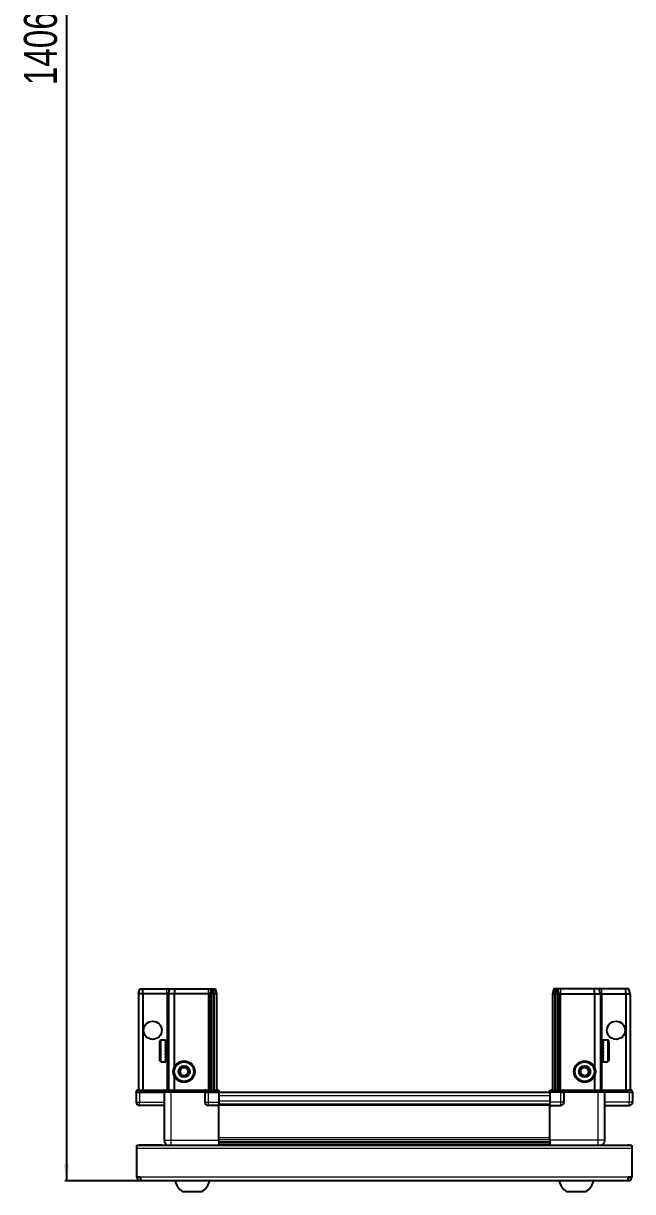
# Model space of a CAD drawing. Header units: millimetres. Extents: x 1014 to 3408, y -1258 to 1224.
# Drawn here: x 1070 to 1438, y -1258 to -552 of the extents above; entities that cross this region are included whole.
import ezdxf

# ---------------------------------------------------------------- set-up
doc = ezdxf.new("R2010")
doc.units = ezdxf.units.MM
doc.layers.add('FORMAT', color=7, linetype='Continuous')
doc.styles.add('SLDTEXTSTYLE0', font='TXT', dxfattribs={"width": 0.75})
doc.dimstyles.new('SLDDIMSTYLE0', dxfattribs={"dimtxt": 20, "dimasz": 10, "dimexe": 0, "dimexo": 0.0625, "dimgap": 5, "dimtad": 2, "dimdec": 1, "dimrnd": 1e-09, "dimzin": 12, "dimdsep": 46, "dimtxsty": 'SLDTEXTSTYLE0', "dimsah": 1, "dimcen": 0.09, "dimadec": 0, "dimazin": 3, "dimtfac": 1, "dimtofl": 0, "dimtmove": 0, "dimatfit": 3, "dimfxl": 0, "dimfrac": 2, "dimtolj": 1, "dimtzin": 12, "dimarcsym": 0})

# ---------------------------------------------------------------- blocks, each defined once
blk = doc.blocks.new('_D_8')
at = {"layer": 'FORMAT'}
for p, q in [((1140.25, 154.84), (1095.15, 154.84)), ((1096.15, 154.84), (1096.15, -1251.86)), ((1140.75, -1251.86), (1095.15, -1251.86))]:
    blk.add_line(p, q, dxfattribs=at)
for points in [[(1096.15, 154.84), (1094.62, 144.84), (1097.69, 144.84)], [(1096.15, -1251.86), (1097.69, -1241.86), (1094.62, -1241.86)]]:
    blk.add_solid(points, dxfattribs=at)
at = {"layer": 'FORMAT', "insert": (1070.37, -589.15), "char_height": 20, "attachment_point": 1, "rotation": 90, "style": 'SLDTEXTSTYLE0'}
blk.add_mtext('1406,7', dxfattribs=at)

msp = doc.modelspace()

# ---------------------------------------------------------------- linework, layer by layer
at = {"color": 7, "linetype": 'Continuous', "lineweight": 25}
for p, q in [((1139.66, -1138.86), (1140.46, -1135.86)), ((1140.46, -1135.86), (1142.31, -1135.86)), ((1142.16, -1138.86), (1142.31, -1135.86)), ((1142.31, -1135.86), (1156.66, -1135.86)), ((1156.66, -1135.86), (1158.46, -1135.86)), ((1157.66, -1138.86), (1158.46, -1135.86)), ((1158.46, -1135.86), (1161.49, -1135.86)), ((1161.49, -1135.86), (1161.16, -1138.86)), ((1161.49, -1135.86), (1181.66, -1135.86)), ((1181.66, -1135.86), (1183.46, -1135.86)), ((1183.46, -1135.86), (1182.66, -1138.86)), ((1183.46, -1135.86), (1184.2, -1135.86)), ((1184.2, -1135.86), (1183.66, -1138.86)), ((1184.2, -1135.86), (1184.7, -1135.86)), ((1184.7, -1135.86), (1185.16, -1138.86)), ((1184.7, -1135.86), (1185.85, -1135.86)), ((1185.85, -1135.86), (1186.66, -1138.86)), ((1390.46, -1135.86), (1389.66, -1138.86)), ((1391.61, -1135.86), (1390.46, -1135.86)), ((1391.61, -1135.86), (1391.16, -1138.86)), ((1392.11, -1135.86), (1391.61, -1135.86)), ((1392.11, -1135.86), (1392.66, -1138.86)), ((1392.85, -1135.86), (1392.11, -1135.86)), ((1392.85, -1135.86), (1393.66, -1138.86)), ((1394.66, -1135.86), (1392.85, -1135.86)), ((1414.82, -1135.86), (1394.66, -1135.86)), ((1414.82, -1135.86), (1415.16, -1138.86)), ((1417.85, -1135.86), (1414.82, -1135.86)), ((1418.66, -1138.86), (1417.85, -1135.86)), ((1419.66, -1135.86), (1417.85, -1135.86)), ((1434, -1135.86), (1419.66, -1135.86)), ((1434.16, -1138.86), (1434, -1135.86)), ((1435.85, -1135.86), (1434, -1135.86)), ((1436.66, -1138.86), (1435.85, -1135.86)), ((1139.66, -1138.86), (1139.66, -1197.16)), ((1142.16, -1138.86), (1139.66, -1138.86)), ((1142.16, -1138.86), (1142.16, -1197.16)), ((1156.66, -1138.86), (1142.16, -1138.86)), ((1157.66, -1138.86), (1156.66, -1138.86)), ((1161.16, -1138.86), (1157.66, -1138.86)), ((1157.66, -1138.86), (1157.66, -1197.16)), ((1181.66, -1138.86), (1161.16, -1138.86)), ((1161.16, -1138.86), (1161.16, -1183.36)), ((1182.66, -1138.86), (1181.66, -1138.86)), ((1183.66, -1138.86), (1182.66, -1138.86)), ((1182.66, -1138.86), (1182.66, -1197.16)), ((1185.16, -1138.86), (1183.66, -1138.86)), ((1183.66, -1138.86), (1183.66, -1197.16)), ((1185.16, -1138.86), (1185.16, -1197.16)), ((1186.66, -1138.86), (1185.16, -1138.86)), ((1186.66, -1138.86), (1186.66, -1197.16)), ((1389.66, -1138.86), (1391.16, -1138.86)), ((1389.66, -1138.86), (1389.66, -1197.16)), ((1391.16, -1138.86), (1392.66, -1138.86)), ((1391.16, -1138.86), (1391.16, -1197.16)), ((1392.66, -1138.86), (1393.66, -1138.86)), ((1392.66, -1138.86), (1392.66, -1197.16)), ((1393.66, -1138.86), (1393.66, -1197.16)), ((1393.66, -1138.86), (1394.66, -1138.86)), ((1394.66, -1138.86), (1415.16, -1138.86)), ((1415.16, -1138.86), (1415.16, -1183.36)), ((1415.16, -1138.86), (1418.66, -1138.86)), ((1418.66, -1138.86), (1418.66, -1197.16)), ((1418.66, -1138.86), (1419.66, -1138.86)), ((1419.66, -1138.86), (1434.16, -1138.86)), ((1434.16, -1138.86), (1434.16, -1197.16)), ((1434.16, -1138.86), (1436.66, -1138.86)), ((1436.66, -1138.86), (1436.66, -1197.16)), ((1152.46, -1179.06), (1152.46, -1167.66)), ((1155.66, -1166.86), (1153.26, -1166.86)), ((1155.66, -1166.86), (1155.66, -1166.87)), ((1155.66, -1166.87), (1156.16, -1166.87)), ((1155.66, -1167.06), (1156.16, -1167.06)), ((1155.66, -1167.06), (1155.66, -1167.28)), ((1155.66, -1167.28), (1156.16, -1167.28)), ((1155.66, -1167.85), (1156.16, -1167.85)), ((1155.66, -1167.85), (1155.66, -1168.28)), ((1155.66, -1168.28), (1156.16, -1168.28)), ((1155.66, -1169.19), (1156.16, -1169.19)), ((1155.66, -1169.19), (1155.66, -1169.78)), ((1155.66, -1169.78), (1156.16, -1169.78)), ((1155.66, -1170.93), (1156.16, -1170.93)), ((1155.66, -1170.93), (1155.66, -1171.63)), ((1155.66, -1171.63), (1156.16, -1171.63)), ((1155.66, -1172.91), (1156.16, -1172.91)), ((1155.66, -1172.91), (1155.66, -1173.65)), ((1156.16, -1167.06), (1156.16, -1166.87)), ((1156.16, -1167.28), (1156.16, -1167.06)), ((1156.16, -1167.85), (1156.16, -1167.28)), ((1156.16, -1168.28), (1156.16, -1167.85)), ((1156.16, -1169.19), (1156.16, -1168.28)), ((1156.26, -1168.96), (1156.16, -1168.96)), ((1156.16, -1169.78), (1156.16, -1169.19)), ((1156.16, -1170.93), (1156.16, -1169.78)), ((1156.16, -1171.63), (1156.16, -1170.93)), ((1156.16, -1172.91), (1156.16, -1171.63)), ((1156.16, -1173.06), (1156.16, -1172.91)), ((1156.26, -1177.76), (1156.26, -1168.96)), ((1157.14, -1170.05), (1156.66, -1169.36)), ((1156.66, -1177.36), (1156.66, -1169.36)), ((1157.62, -1169.36), (1157.14, -1170.05)), ((1157.14, -1176.67), (1157.14, -1170.05)), ((1157.66, -1169.36), (1157.62, -1169.36)), ((1157.62, -1177.36), (1157.62, -1169.36)), ((1418.69, -1169.36), (1418.66, -1169.36)), ((1419.17, -1170.05), (1418.69, -1169.36)), ((1418.69, -1169.36), (1418.69, -1177.36)), ((1419.66, -1169.36), (1419.17, -1170.05)), ((1419.17, -1170.05), (1419.17, -1176.67)), ((1419.66, -1169.36), (1419.66, -1177.36)), ((1420.16, -1168.96), (1420.06, -1168.96)), ((1420.06, -1168.96), (1420.06, -1177.76)), ((1423.06, -1166.86), (1420.16, -1166.86)), ((1420.66, -1166.86), (1420.16, -1166.86)), ((1420.16, -1166.86), (1420.16, -1166.91)), ((1420.16, -1166.91), (1420.16, -1167.2)), ((1420.66, -1166.91), (1420.16, -1166.91)), ((1420.66, -1167.2), (1420.16, -1167.2)), ((1420.16, -1167.2), (1420.16, -1167.47)), ((1420.66, -1167.47), (1420.16, -1167.47)), ((1420.16, -1167.47), (1420.16, -1168.13)), ((1420.66, -1168.13), (1420.16, -1168.13)), ((1420.16, -1168.13), (1420.16, -1168.61)), ((1420.16, -1168.61), (1420.16, -1169.58)), ((1420.66, -1168.61), (1420.16, -1168.61)), ((1420.66, -1169.58), (1420.16, -1169.58)), ((1420.16, -1169.58), (1420.16, -1170.21)), ((1420.16, -1170.21), (1420.16, -1171.4)), ((1420.66, -1170.21), (1420.16, -1170.21)), ((1420.66, -1171.4), (1420.16, -1171.4)), ((1420.16, -1171.4), (1420.16, -1172.04)), ((1420.66, -1172.04), (1420.16, -1172.04)), ((1420.16, -1172.12), (1420.16, -1173.41)), ((1420.66, -1172.12), (1420.16, -1172.12)), ((1420.66, -1166.91), (1420.66, -1166.86)), ((1420.66, -1167.47), (1420.66, -1167.2)), ((1420.66, -1168.61), (1420.66, -1168.13)), ((1420.66, -1170.21), (1420.66, -1169.58)), ((1420.66, -1172.12), (1420.66, -1171.4)), ((1423.86, -1167.66), (1423.86, -1179.06)), ((1153.26, -1179.86), (1155.66, -1179.86)), ((1155.66, -1173.06), (1156.16, -1173.06)), ((1155.66, -1173.56), (1156.16, -1173.56)), ((1155.66, -1173.65), (1156.16, -1173.65)), ((1155.66, -1174.94), (1156.16, -1174.94)), ((1155.66, -1174.94), (1155.66, -1175.64)), ((1155.66, -1175.64), (1156.16, -1175.64)), ((1155.66, -1176.81), (1156.16, -1176.81)), ((1155.66, -1176.81), (1155.66, -1177.41)), ((1155.66, -1177.41), (1156.16, -1177.41)), ((1155.66, -1178.34), (1156.16, -1178.34)), ((1155.66, -1178.34), (1155.66, -1178.79)), ((1155.66, -1178.79), (1156.16, -1178.79)), ((1155.66, -1179.39), (1156.16, -1179.39)), ((1155.66, -1179.39), (1155.66, -1179.63)), ((1155.66, -1179.63), (1156.16, -1179.63)), ((1155.66, -1179.85), (1156.16, -1179.85)), ((1155.66, -1179.85), (1155.66, -1179.86)), ((1155.66, -1179.86), (1156.16, -1179.86)), ((1156.16, -1173.65), (1156.16, -1173.56)), ((1156.16, -1174.94), (1156.16, -1173.65)), ((1156.16, -1175.64), (1156.16, -1174.94)), ((1156.16, -1176.81), (1156.16, -1175.64)), ((1156.16, -1177.41), (1156.16, -1176.81)), ((1156.16, -1178.34), (1156.16, -1177.41)), ((1156.16, -1177.76), (1156.26, -1177.76)), ((1156.16, -1178.79), (1156.16, -1178.34)), ((1156.16, -1179.39), (1156.16, -1178.79)), ((1156.16, -1179.63), (1156.16, -1179.39)), ((1156.16, -1179.85), (1156.16, -1179.63)), ((1156.16, -1179.86), (1156.16, -1179.85)), ((1156.66, -1177.36), (1157.14, -1176.67)), ((1157.14, -1176.67), (1157.62, -1177.36)), ((1157.62, -1177.36), (1157.66, -1177.36)), ((1418.66, -1177.36), (1418.69, -1177.36)), ((1418.69, -1177.36), (1419.17, -1176.67)), ((1419.17, -1176.67), (1419.66, -1177.36)), ((1420.06, -1177.76), (1420.16, -1177.76)), ((1420.66, -1173.41), (1420.16, -1173.41)), ((1420.66, -1173.9), (1420.16, -1173.9)), ((1420.16, -1173.9), (1420.16, -1174.15)), ((1420.16, -1174.15), (1420.16, -1175.42)), ((1420.66, -1174.15), (1420.16, -1174.15)), ((1420.66, -1175.42), (1420.16, -1175.42)), ((1420.16, -1175.42), (1420.16, -1176.11)), ((1420.16, -1176.11), (1420.16, -1177.22)), ((1420.66, -1176.11), (1420.16, -1176.11)), ((1420.66, -1177.22), (1420.16, -1177.22)), ((1420.16, -1177.22), (1420.16, -1177.79)), ((1420.16, -1177.79), (1420.16, -1178.65)), ((1420.66, -1177.79), (1420.16, -1177.79)), ((1420.66, -1178.65), (1420.16, -1178.65)), ((1420.16, -1178.65), (1420.16, -1179.05)), ((1420.16, -1179.05), (1420.16, -1179.56)), ((1420.66, -1179.05), (1420.16, -1179.05)), ((1420.66, -1179.56), (1420.16, -1179.56)), ((1420.16, -1179.56), (1420.16, -1179.74)), ((1420.16, -1179.74), (1420.16, -1179.86)), ((1420.66, -1179.74), (1420.16, -1179.74)), ((1420.16, -1179.86), (1423.06, -1179.86)), ((1420.66, -1174.15), (1420.66, -1173.41)), ((1420.66, -1176.11), (1420.66, -1175.42)), ((1420.66, -1177.79), (1420.66, -1177.22)), ((1420.66, -1179.05), (1420.66, -1178.65)), ((1420.66, -1179.74), (1420.66, -1179.56)), ((1161.16, -1188.36), (1161.16, -1197.16)), ((1415.16, -1188.36), (1415.16, -1197.16)), ((1138.65, -1197.16), (1138.15, -1198.03)), ((1138.15, -1198.36), (1138.15, -1198.03)), ((1138.15, -1198.36), (1140.15, -1198.36)), ((1138.16, -1198.36), (1138.16, -1204.36)), ((1140.15, -1197.16), (1138.65, -1197.16)), ((1140.15, -1197.16), (1154.96, -1197.16)), ((1154.96, -1198.36), (1140.15, -1198.36)), ((1140.16, -1198.36), (1154.96, -1198.36)), ((1154.96, -1197.16), (1155.16, -1197.16)), ((1155.16, -1198.36), (1154.96, -1198.36)), ((1155.16, -1198.36), (1155.16, -1197.16)), ((1155.16, -1197.16), (1159.16, -1197.16)), ((1159.16, -1198.36), (1155.16, -1198.36)), ((1155.16, -1198.36), (1155.16, -1227.36)), ((1159.16, -1197.16), (1179.46, -1197.16)), ((1179.46, -1198.36), (1159.16, -1198.36)), ((1179.46, -1197.16), (1179.66, -1197.16)), ((1179.66, -1198.36), (1179.46, -1198.36)), ((1179.66, -1198.36), (1179.66, -1197.16)), ((1180.33, -1197.16), (1179.66, -1197.16)), ((1179.66, -1198.36), (1181.66, -1198.36)), ((1179.66, -1198.36), (1179.66, -1204.36)), ((1180.33, -1197.16), (1188.16, -1197.16)), ((1188.15, -1198.03), (1181.66, -1198.03)), ((1188.15, -1198.36), (1181.66, -1198.36)), ((1181.66, -1198.36), (1188.16, -1198.36)), ((1188.16, -1198.03), (1188.15, -1198.03)), ((1188.16, -1198.36), (1188.15, -1198.36)), ((1188.16, -1197.16), (1188.16, -1198.03)), ((1188.16, -1198.36), (1188.16, -1198.03)), ((1188.16, -1198.36), (1188.16, -1204.36)), ((1388.16, -1198.51), (1188.16, -1198.51)), ((1388.16, -1198.03), (1388.16, -1197.16)), ((1388.16, -1197.16), (1395.98, -1197.16)), ((1394.66, -1198.03), (1388.16, -1198.03)), ((1388.16, -1198.36), (1388.16, -1198.03)), ((1394.66, -1198.36), (1388.16, -1198.36)), ((1388.16, -1198.36), (1388.16, -1204.36)), ((1394.66, -1198.36), (1396.66, -1198.36)), ((1396.66, -1198.36), (1394.66, -1198.36)), ((1396.66, -1197.16), (1395.98, -1197.16)), ((1396.66, -1198.36), (1396.66, -1197.16)), ((1396.66, -1197.16), (1396.86, -1197.16)), ((1396.86, -1198.36), (1396.66, -1198.36)), ((1396.66, -1198.36), (1396.66, -1204.36)), ((1396.86, -1197.16), (1417.16, -1197.16)), ((1417.16, -1198.36), (1396.86, -1198.36)), ((1417.16, -1197.16), (1421.16, -1197.16)), ((1421.16, -1198.36), (1417.16, -1198.36)), ((1421.16, -1198.36), (1421.16, -1197.16)), ((1421.16, -1197.16), (1421.36, -1197.16)), ((1421.36, -1198.36), (1421.16, -1198.36)), ((1421.16, -1198.36), (1421.16, -1227.36)), ((1421.36, -1197.16), (1436.16, -1197.16)), ((1436.16, -1198.36), (1421.36, -1198.36)), ((1437.66, -1197.16), (1436.16, -1197.16)), ((1436.16, -1198.36), (1438.16, -1198.36)), ((1438.16, -1198.03), (1437.66, -1197.16)), ((1438.16, -1198.03), (1437.66, -1197.16)), ((1438.16, -1198.36), (1438.16, -1198.03)), ((1438.16, -1198.36), (1438.16, -1198.03)), ((1438.16, -1198.36), (1438.16, -1198.36)), ((1438.16, -1198.36), (1438.16, -1204.36)), ((1155.16, -1206.36), (1140.16, -1206.36)), ((1188.16, -1206.36), (1181.66, -1206.36)), ((1188.16, -1204.36), (1188.16, -1206.36)), ((1388.16, -1205.71), (1188.16, -1205.71)), ((1188.16, -1227.36), (1188.16, -1206.36)), ((1388.16, -1204.36), (1388.16, -1206.36)), ((1388.16, -1206.36), (1394.66, -1206.36)), ((1388.16, -1227.36), (1388.16, -1206.36)), ((1421.16, -1206.36), (1436.16, -1206.36)), ((1188.16, -1228.39), (1388.16, -1228.39)), ((1188.16, -1228.42), (1388.16, -1228.42)), ((1388.31, -1230.36), (1388.31, -1227.36)), ((1138.66, -1232.46), (1138.66, -1230.36)), ((1138.66, -1230.36), (1437.66, -1230.36)), ((1138.66, -1249.76), (1138.66, -1232.46)), ((1153.66, -1230.26), (1140.76, -1230.26)), ((1153.66, -1230.26), (1153.66, -1230.36)), ((1212.03, -1230.21), (1188.16, -1230.21)), ((1206.66, -1230.36), (1206.66, -1230.21)), ((1206.69, -1230.36), (1206.69, -1230.21)), ((1206.96, -1230.36), (1206.96, -1230.21)), ((1207.23, -1230.36), (1207.23, -1230.21)), ((1207.88, -1230.36), (1207.88, -1230.21)), ((1208.34, -1230.36), (1208.34, -1230.21)), ((1209.31, -1230.36), (1209.31, -1230.21)), ((1209.93, -1230.36), (1209.93, -1230.21)), ((1211.11, -1230.36), (1211.11, -1230.21)), ((1211.77, -1230.36), (1211.77, -1230.21)), ((1211.83, -1230.36), (1211.83, -1230.21)), ((1213.12, -1230.21), (1212.03, -1230.21)), ((1213.85, -1230.21), (1213.12, -1230.21)), ((1213.12, -1230.36), (1213.12, -1230.21)), ((1213.12, -1230.21), (1213.12, -1230.21)), ((1213.13, -1230.36), (1213.13, -1230.21)), ((1213.63, -1230.36), (1213.63, -1230.21)), ((1213.86, -1230.21), (1213.85, -1230.21)), ((1213.86, -1230.36), (1213.86, -1230.21)), ((1214.28, -1230.21), (1213.86, -1230.21)), ((1362.03, -1230.21), (1214.28, -1230.21)), ((1215.13, -1230.36), (1215.13, -1230.21)), ((1215.82, -1230.36), (1215.82, -1230.21)), ((1216.95, -1230.36), (1216.95, -1230.21)), ((1217.52, -1230.36), (1217.52, -1230.21)), ((1218.39, -1230.36), (1218.39, -1230.21)), ((1218.8, -1230.36), (1218.8, -1230.21)), ((1219.33, -1230.36), (1219.33, -1230.21)), ((1219.52, -1230.36), (1219.52, -1230.21)), ((1219.65, -1230.36), (1219.65, -1230.21)), ((1356.66, -1230.36), (1356.66, -1230.21)), ((1356.83, -1230.36), (1356.83, -1230.21)), ((1357.04, -1230.36), (1357.04, -1230.21)), ((1357.6, -1230.36), (1357.6, -1230.21)), ((1358.02, -1230.36), (1358.02, -1230.21)), ((1358.91, -1230.36), (1358.91, -1230.21)), ((1359.5, -1230.36), (1359.5, -1230.21)), ((1360.64, -1230.36), (1360.64, -1230.21)), ((1361.34, -1230.36), (1361.34, -1230.21)), ((1362.62, -1230.21), (1362.03, -1230.21)), ((1362.62, -1230.36), (1362.62, -1230.21)), ((1362.63, -1230.21), (1362.62, -1230.21)), ((1363.35, -1230.21), (1362.63, -1230.21)), ((1362.79, -1230.36), (1362.79, -1230.21)), ((1363.29, -1230.36), (1363.29, -1230.21)), ((1363.36, -1230.21), (1363.35, -1230.21)), ((1363.36, -1230.36), (1363.36, -1230.21)), ((1364.38, -1230.21), (1363.36, -1230.21)), ((1388.16, -1230.21), (1364.28, -1230.21)), ((1364.65, -1230.36), (1364.65, -1230.21)), ((1365.36, -1230.36), (1365.36, -1230.21)), ((1366.53, -1230.36), (1366.53, -1230.21)), ((1367.14, -1230.36), (1367.14, -1230.21)), ((1368.08, -1230.36), (1368.08, -1230.21)), ((1368.53, -1230.36), (1368.53, -1230.21)), ((1369.15, -1230.36), (1369.15, -1230.21)), ((1369.4, -1230.36), (1369.4, -1230.21)), ((1369.63, -1230.36), (1369.63, -1230.21)), ((1369.65, -1230.36), (1369.65, -1230.21)), ((1422.66, -1230.26), (1422.66, -1230.36)), ((1422.66, -1230.26), (1435.56, -1230.26)), ((1437.66, -1230.36), (1437.66, -1232.46)), ((1437.66, -1232.46), (1437.66, -1249.76)), ((1140.76, -1249.76), (1138.66, -1249.76)), ((1140.76, -1249.76), (1140.76, -1251.86)), ((1437.66, -1249.76), (1435.56, -1249.76)), ((1435.56, -1251.86), (1435.56, -1249.76)), ((1435.56, -1251.86), (1140.76, -1251.86)), ((1166.16, -1258.46), (1178.16, -1258.46)), ((1398.16, -1258.46), (1410.16, -1258.46))]:
    msp.add_line(p, q, dxfattribs=at)
at = {"color": 8, "linetype": 'Continuous', "lineweight": 18}
for p, q in [((1156.66, -1138.86), (1156.66, -1135.86)), ((1181.66, -1135.86), (1181.66, -1138.86)), ((1394.66, -1135.86), (1394.66, -1138.86)), ((1419.66, -1138.86), (1419.66, -1135.86)), ((1156.66, -1138.86), (1156.66, -1169.36)), ((1181.66, -1138.86), (1181.66, -1197.16)), ((1394.66, -1138.86), (1394.66, -1197.16)), ((1419.66, -1138.86), (1419.66, -1169.36)), ((1153.26, -1179.86), (1153.26, -1166.86)), ((1423.06, -1166.86), (1423.06, -1179.86)), ((1156.66, -1177.36), (1156.66, -1197.16)), ((1419.66, -1177.36), (1419.66, -1197.16)), ((1140.15, -1198.36), (1140.15, -1197.16)), ((1140.16, -1198.36), (1140.16, -1204.36)), ((1154.96, -1198.36), (1154.96, -1197.16)), ((1159.16, -1198.36), (1159.16, -1197.16)), ((1159.16, -1198.36), (1159.16, -1227.36)), ((1179.46, -1198.36), (1179.46, -1197.16)), ((1181.66, -1198.36), (1181.66, -1198.03)), ((1181.66, -1198.36), (1181.66, -1204.36)), ((1188.15, -1198.36), (1188.15, -1198.03)), ((1388.16, -1200.51), (1188.16, -1200.51)), ((1394.66, -1198.36), (1394.66, -1198.03)), ((1394.66, -1198.36), (1394.66, -1204.36)), ((1396.86, -1197.16), (1396.86, -1198.36)), ((1417.16, -1198.36), (1417.16, -1197.16)), ((1417.16, -1198.36), (1417.16, -1227.36)), ((1421.36, -1197.16), (1421.36, -1198.36)), ((1436.16, -1198.36), (1436.16, -1197.16)), ((1436.16, -1198.36), (1436.16, -1204.36)), ((1138.16, -1204.36), (1140.16, -1204.36)), ((1140.16, -1204.36), (1155.16, -1204.36)), ((1140.16, -1206.36), (1140.16, -1204.36)), ((1179.66, -1204.36), (1181.66, -1204.36)), ((1181.66, -1204.36), (1188.16, -1204.36)), ((1181.66, -1204.36), (1181.66, -1206.36)), ((1388.16, -1203.71), (1188.16, -1203.71)), ((1388.16, -1206.36), (1188.16, -1206.36)), ((1394.66, -1204.36), (1388.16, -1204.36)), ((1396.66, -1204.36), (1394.66, -1204.36)), ((1394.66, -1204.36), (1394.66, -1206.36)), ((1436.16, -1204.36), (1421.16, -1204.36)), ((1438.16, -1204.36), (1436.16, -1204.36)), ((1436.16, -1206.36), (1436.16, -1204.36)), ((1159.16, -1227.36), (1188.16, -1227.36)), ((1188.16, -1225.77), (1388.16, -1225.77)), ((1388.16, -1227.18), (1188.16, -1227.18)), ((1417.16, -1227.36), (1388.16, -1227.36)), ((1437.66, -1232.46), (1138.66, -1232.46)), ((1140.76, -1230.36), (1140.76, -1230.26)), ((1188.16, -1229.63), (1388.16, -1229.63)), ((1435.56, -1230.36), (1435.56, -1230.26)), ((1435.56, -1249.76), (1140.76, -1249.76))]:
    msp.add_line(p, q, dxfattribs=at)
at = {"color": 7, "linetype": 'Continuous', "lineweight": 25, "flags": 128}
for points in [[(1140.76, -1230.26), (1140.35, -1230.3), (1140.11, -1230.36)], [(1436.2, -1230.36), (1435.96, -1230.3), (1435.56, -1230.26)]]:
    msp.add_lwpolyline(points, dxfattribs=at)
at = {"color": 7, "linetype": 'Continuous', "lineweight": 25}
for centre, radius in [((1148.16, -1160.86), 5.5), ((1428.16, -1160.86), 5.5), ((1167.16, -1185.86), 6.5), ((1409.16, -1185.86), 6.5), ((1167.16, -1185.86), 3.46), ((1409.16, -1185.86), 3.46)]:
    msp.add_circle(centre, radius, dxfattribs=at)
at = {"color": 8, "linetype": 'Continuous', "lineweight": 18}
for centre in [(1167.16, -1185.86), (1409.16, -1185.86)]:
    msp.add_circle(centre, 5.7, dxfattribs=at)
at = {"color": 7, "linetype": 'Continuous', "lineweight": 25}
for centre, radius, start, end in [((1153.26, -1167.66), 0.8, 90, 180), ((1156.66, -1168.96), 0.4, 180, 270), ((1419.66, -1168.96), 0.4, 270, 0), ((1423.06, -1167.66), 0.8, 360, 90), ((1153.26, -1179.06), 0.8, 180, 270), ((1156.66, -1177.76), 0.4, 90, 180), ((1419.66, -1177.76), 0.4, 360, 90), ((1423.06, -1179.06), 0.8, 270, 0), ((1167.16, -1185.86), 2.5, 147.37605, 207.37605), ((1167.16, -1185.86), 2.5, 207.37605, 267.37605), ((1167.16, -1185.86), 2.5, 87.37605, 147.37605), ((1167.16, -1185.86), 2.5, 27.37605, 87.37605), ((1167.16, -1185.86), 2.5, 327.37605, 27.37605), ((1409.16, -1185.86), 2.5, 134.67671, 194.67671), ((1409.16, -1185.86), 2.5, 194.67671, 254.67671), ((1409.16, -1185.86), 2.5, 74.67671, 134.67671), ((1409.16, -1185.86), 2.5, 14.67671, 74.67671), ((1409.16, -1185.86), 2.5, 314.67671, 14.67671), ((1167.16, -1185.86), 2.5, 267.37605, 327.37605), ((1409.16, -1185.86), 2.5, 254.67671, 314.67671), ((1140.16, -1204.36), 2, 180, 270), ((1181.66, -1204.36), 2, 180, 270), ((1394.66, -1204.36), 2, 270, 0), ((1436.16, -1204.36), 2, 270, 0), ((1140.76, -1249.76), 2.1, 180, 270), ((1140.76, -1249.76), 0.6, 180, 270), ((1435.56, -1249.76), 2.1, 270, 0), ((1435.56, -1249.76), 0.6, 270, 0), ((1173.18, -1248.84), 11.91, 194.70035, 233.8734), ((1171.13, -1248.84), 11.91, 306.1266, 345.29965), ((1405.18, -1248.84), 11.91, 194.70035, 233.8734), ((1403.13, -1248.84), 11.91, 306.1266, 345.29965)]:
    msp.add_arc(centre, radius, start, end, dxfattribs=at)
for centre, start_param, end_param in [((1181.66, -1194.57), 2.418858, 3.141593), ((1394.66, -1194.57), 3.141593, 3.864327)]:
    msp.add_ellipse(centre, major_axis=(0, 3.46), ratio=0.57735, start_param=start_param, end_param=end_param, dxfattribs=at)
for points, knots in [([(1164.27, -1185.73), (1164.55, -1185.3), (1165.07, -1184.49), (1165.59, -1183.68), (1165.83, -1183.3)], [0, 0, 0, 0, 0.5346859, 1, 1, 1, 1]), ([(1165.6, -1188.3), (1165.54, -1188.18), (1165.27, -1187.65), (1164.81, -1186.77), (1164.43, -1186.04), (1164.27, -1185.73)], [0, 0, 0, 0, 0.1331247, 0.6370994, 1, 1, 1, 1]), ([(1165.83, -1183.3), (1166.34, -1183.32), (1167.31, -1183.37), (1168.27, -1183.41), (1168.71, -1183.43)], [0, 0, 0, 0, 0.534686, 1, 1, 1, 1]), ([(1170.04, -1186), (1169.76, -1186.43), (1169.24, -1187.24), (1168.72, -1188.05), (1168.48, -1188.43)], [0, 0, 0, 0, 0.534686, 1, 1, 1, 1]), ([(1168.71, -1183.43), (1168.87, -1183.74), (1169.25, -1184.47), (1169.71, -1185.35), (1169.98, -1185.89), (1170.04, -1186)], [0, 0, 0, 0, 0.362901, 0.866875, 1, 1, 1, 1]), ([(1406.37, -1185.1), (1406.74, -1184.74), (1407.42, -1184.06), (1408.11, -1183.39), (1408.42, -1183.07)], [0, 0, 0, 0, 0.534686, 1, 1, 1, 1]), ([(1407.1, -1187.89), (1407.01, -1187.56), (1406.81, -1186.76), (1406.55, -1185.8), (1406.4, -1185.22), (1406.37, -1185.1)], [0, 0, 0, 0, 0.3629006, 0.8668753, 1, 1, 1, 1]), ([(1408.42, -1183.07), (1408.92, -1183.21), (1409.85, -1183.46), (1410.78, -1183.72), (1411.21, -1183.83)], [0, 0, 0, 0, 0.534686, 1, 1, 1, 1]), ([(1411.94, -1186.63), (1411.57, -1186.99), (1410.89, -1187.67), (1410.2, -1188.34), (1409.89, -1188.66)], [0, 0, 0, 0, 0.534686, 1, 1, 1, 1]), ([(1411.21, -1183.83), (1411.24, -1183.96), (1411.39, -1184.53), (1411.64, -1185.5), (1411.85, -1186.29), (1411.94, -1186.63)], [0, 0, 0, 0, 0.133125, 0.637099, 1, 1, 1, 1]), ([(1168.48, -1188.43), (1167.97, -1188.4), (1167, -1188.36), (1166.04, -1188.32), (1165.6, -1188.3)], [0, 0, 0, 0, 0.534686, 1, 1, 1, 1]), ([(1409.89, -1188.66), (1409.39, -1188.52), (1408.46, -1188.27), (1407.53, -1188.01), (1407.1, -1187.89)], [0, 0, 0, 0, 0.534686, 1, 1, 1, 1]), ([(1155.16, -1227.36), (1155.2, -1227.8), (1155.27, -1228.48), (1155.71, -1229.3), (1156.17, -1229.85), (1156.57, -1230.21), (1156.83, -1230.34), (1156.88, -1230.36)], [0, 0, 0, 0, 0.363018, 0.558438, 0.758004, 0.95757, 1, 1, 1, 1]), ([(1188.16, -1227.36), (1188.16, -1227.76), (1188.16, -1228.55), (1188.16, -1229.57), (1188.16, -1230.2), (1188.16, -1230.35), (1188.16, -1230.36)], [0, 0, 0, 0, 0.32552, 0.65104, 0.97656, 1, 1, 1, 1]), ([(1388.16, -1227.36), (1388.16, -1227.76), (1388.16, -1228.55), (1388.16, -1229.57), (1388.16, -1230.2), (1388.16, -1230.35), (1388.16, -1230.36)], [0, 0, 0, 0, 0.32552, 0.65104, 0.97656, 1, 1, 1, 1]), ([(1421.16, -1227.36), (1421.11, -1227.8), (1421.04, -1228.48), (1420.6, -1229.3), (1420.14, -1229.85), (1419.74, -1230.21), (1419.48, -1230.34), (1419.43, -1230.36)], [0, 0, 0, 0, 0.363018, 0.558438, 0.758004, 0.95757, 1, 1, 1, 1])]:
    msp.add_open_spline(points, degree=3, knots=knots, dxfattribs=at)
at = {"color": 8, "linetype": 'Continuous', "lineweight": 18}
for points in [[(1155.16, -1227.36), (1155.22, -1227.36), (1155.34, -1227.36), (1156.26, -1227.36), (1157.58, -1227.36), (1158.63, -1227.36), (1159.16, -1227.36)], [(1421.16, -1227.36), (1421.09, -1227.36), (1420.97, -1227.36), (1420.05, -1227.36), (1418.73, -1227.36), (1417.68, -1227.36), (1417.16, -1227.36)]]:
    msp.add_open_spline(points, degree=3, dxfattribs=at)
for points in [[(1159.16, -1227.36), (1159.16, -1227.8), (1159.16, -1228.48), (1159.16, -1229.3), (1159.16, -1229.85), (1159.16, -1230.21), (1159.16, -1230.34), (1159.16, -1230.36)], [(1417.16, -1227.36), (1417.16, -1227.8), (1417.16, -1228.48), (1417.16, -1229.3), (1417.16, -1229.85), (1417.16, -1230.21), (1417.16, -1230.34), (1417.16, -1230.36)]]:
    msp.add_open_spline(points, degree=3, knots=[0, 0, 0, 0, 0.363018, 0.558438, 0.758004, 0.95757, 1, 1, 1, 1], dxfattribs=at)

# ---------------------------------------------------------------- dimensions: what is measured, and where the dimension line sits
at = {"layer": 'FORMAT'}
dim = msp.add_linear_dim(base=(1096.15, -1251.86), p1=(1140.26, 154.84), p2=(1140.76, -1251.86), angle=90, dimstyle='SLDDIMSTYLE0', dxfattribs=at)
dim.commit()
dim.dimension.update_dxf_attribs({"geometry": '_D_8', "text_midpoint": (1096.15, -548.51), "dimtype": 160})

doc.saveas('drawing.dxf')
